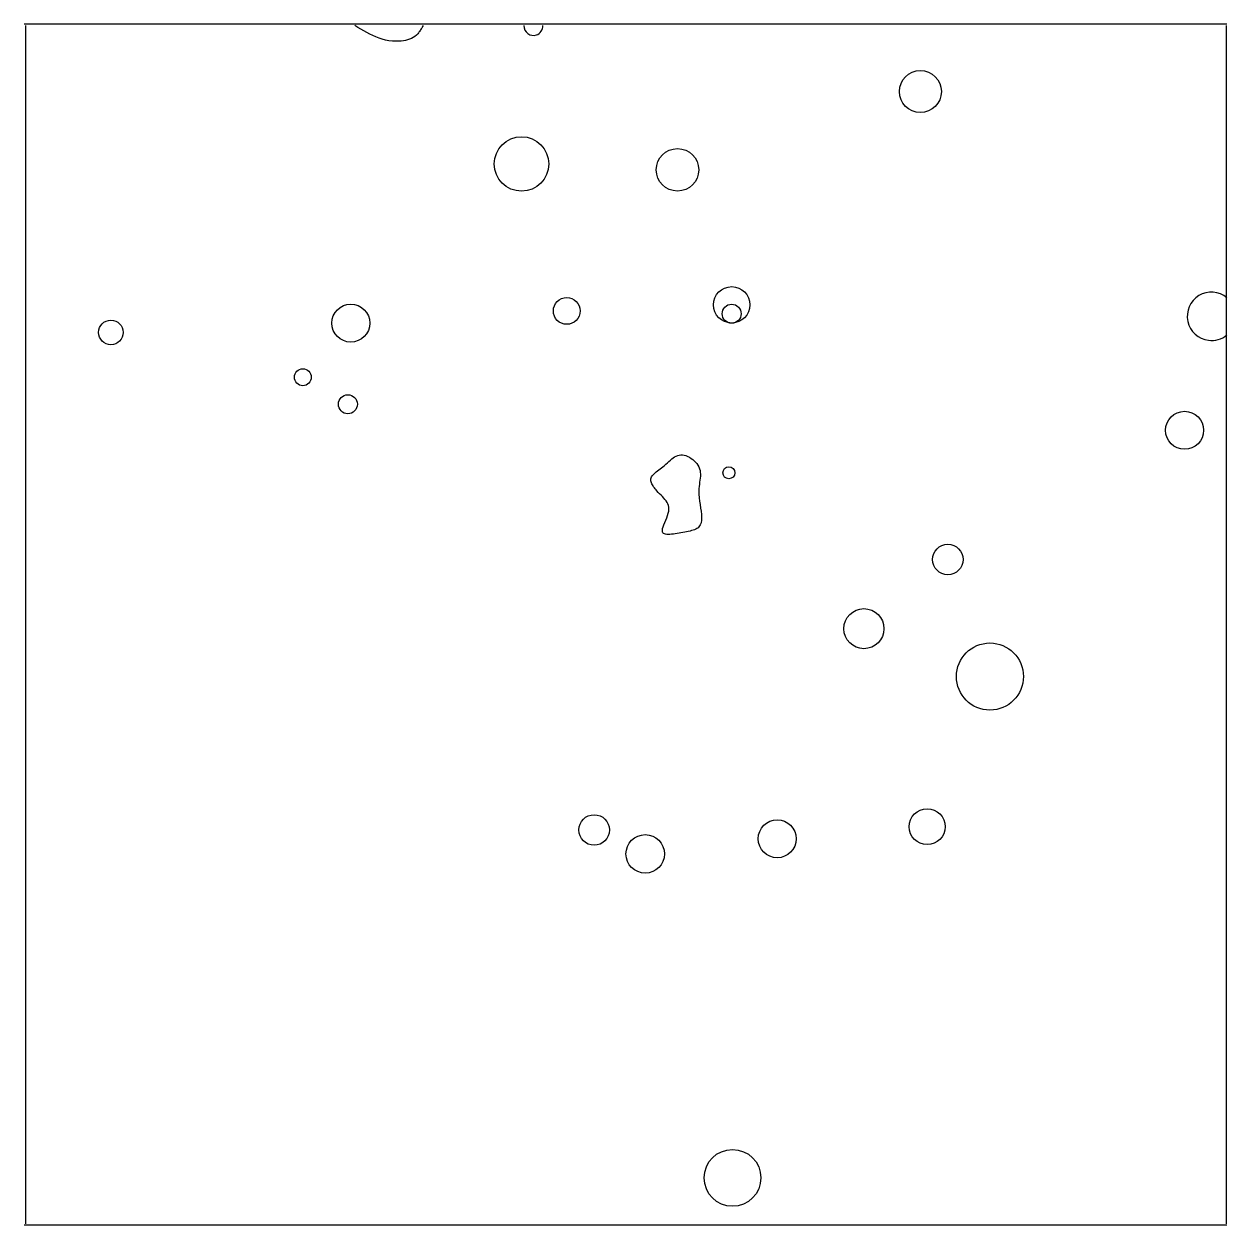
# Model space of a CAD drawing. Extents: x 11.02 to 12.05, y 0.54 to 1.57.
import ezdxf

# ---------------------------------------------------------------- set-up
doc = ezdxf.new("R2010")
doc.units = 0
doc.layers.add('LAYER1', color=7, linetype='CONTINUOUS')
doc.layers.add('LAYER12', color=5, linetype='CONTINUOUS')

msp = doc.modelspace()

# ---------------------------------------------------------------- linework, layer by layer
at = {"layer": 'LAYER1', "color": 7, "linetype": 'CONTINUOUS'}
for points in [[(11.3622, 1.5644), (11.3618, 1.5637), (11.3614, 1.5629), (11.361, 1.5622), (11.3605, 1.5615), (11.3601, 1.5608), (11.3596, 1.5601), (11.3592, 1.5594), (11.3587, 1.5587), (11.3582, 1.5581), (11.3577, 1.5575), (11.3571, 1.5569), (11.3565, 1.5563), (11.3552, 1.5552), (11.3538, 1.5543), (11.3523, 1.5534), (11.3506, 1.5528), (11.3489, 1.5522), (11.3472, 1.5517), (11.3454, 1.5514), (11.3435, 1.5512), (11.3417, 1.551), (11.3398, 1.551), (11.3379, 1.551), (11.3361, 1.5512), (11.3331, 1.5515), (11.3302, 1.5521), (11.3274, 1.5529), (11.3247, 1.5538), (11.322, 1.5548), (11.3193, 1.5559), (11.3167, 1.5572), (11.3142, 1.5585), (11.3116, 1.5599), (11.3091, 1.5614), (11.3066, 1.5629), (11.3041, 1.5644)], [(11.3041, 1.5644), (11.3041, 1.5644), (11.3041, 1.5644), (11.3041, 1.5644), (11.3041, 1.5644), (11.3041, 1.5644), (11.3041, 1.5644), (11.3041, 1.5644), (11.3041, 1.5644), (11.3041, 1.5644), (11.3041, 1.5644), (11.3041, 1.5644), (11.3041, 1.5644), (11.3041, 1.5644), (11.3041, 1.5644), (11.3041, 1.5644), (11.3041, 1.5644), (11.3041, 1.5644), (11.3041, 1.5644), (11.3041, 1.5644), (11.3041, 1.5644), (11.3041, 1.5644), (11.3041, 1.5644), (11.3041, 1.5644), (11.3041, 1.5644)], [(11.3041, 1.5644), (11.3041, 1.5644), (11.3041, 1.5644), (11.3041, 1.5644), (11.3041, 1.5644), (11.3041, 1.5644), (11.3041, 1.5644), (11.3041, 1.5644), (11.3041, 1.5644), (11.3041, 1.5644), (11.3041, 1.5644), (11.3041, 1.5644), (11.3041, 1.5644), (11.3041, 1.5644), (11.3041, 1.5644), (11.3041, 1.5644), (11.3041, 1.5644), (11.3041, 1.5644), (11.3041, 1.5644), (11.3041, 1.5644), (11.3041, 1.5644), (11.3041, 1.5644), (11.3041, 1.5644), (11.3041, 1.5644), (11.3041, 1.5644)], [(11.5563, 1.1782), (11.5565, 1.1791), (11.5569, 1.18), (11.5575, 1.1809), (11.5582, 1.1818), (11.559, 1.1826), (11.5599, 1.1834), (11.5609, 1.1843), (11.562, 1.1851), (11.5631, 1.1859), (11.5643, 1.1867), (11.5654, 1.1876), (11.5665, 1.1884), (11.5679, 1.1896), (11.5692, 1.1907), (11.5705, 1.1919), (11.5717, 1.193), (11.573, 1.1941), (11.5742, 1.1952), (11.5754, 1.1961), (11.5766, 1.1969), (11.5779, 1.1976), (11.5792, 1.1981), (11.5805, 1.1985), (11.5818, 1.1987), (11.5833, 1.1986), (11.5847, 1.1984), (11.5862, 1.198), (11.5877, 1.1974), (11.5892, 1.1966), (11.5906, 1.1957), (11.592, 1.1947), (11.5933, 1.1936), (11.5945, 1.1924), (11.5955, 1.1912), (11.5964, 1.1898), (11.5972, 1.1885), (11.5978, 1.1869), (11.5982, 1.1854), (11.5984, 1.1838), (11.5985, 1.1822), (11.5985, 1.1805), (11.5983, 1.1788), (11.5981, 1.1771), (11.5979, 1.1754), (11.5977, 1.1736), (11.5975, 1.1718), (11.5973, 1.1699), (11.5972, 1.168), (11.5973, 1.1651), (11.5975, 1.1622), (11.5979, 1.1592), (11.5983, 1.1563), (11.5987, 1.1534), (11.5991, 1.1506), (11.5994, 1.1479), (11.5996, 1.1453), (11.5995, 1.143), (11.5991, 1.1408), (11.5984, 1.139), (11.5972, 1.1374), (11.5965, 1.1366), (11.5956, 1.136), (11.5946, 1.1354), (11.5935, 1.1349), (11.5923, 1.1345), (11.591, 1.1341), (11.5897, 1.1337), (11.5882, 1.1334), (11.5867, 1.1331), (11.5852, 1.1328), (11.5836, 1.1325), (11.5819, 1.1322), (11.5803, 1.132), (11.5787, 1.1317), (11.5771, 1.1314), (11.5755, 1.1312), (11.574, 1.131), (11.5725, 1.1309), (11.5712, 1.1309), (11.5699, 1.1309), (11.5688, 1.1311), (11.5679, 1.1313), (11.5671, 1.1317), (11.5666, 1.1322), (11.5661, 1.1332), (11.5661, 1.1344), (11.5663, 1.1358), (11.5668, 1.1374), (11.5674, 1.1391), (11.5681, 1.141), (11.569, 1.1429), (11.5698, 1.1449), (11.5705, 1.1469), (11.5711, 1.1489), (11.5715, 1.1508), (11.5717, 1.1527), (11.5716, 1.1542), (11.5713, 1.1556), (11.5708, 1.1569), (11.5701, 1.1582), (11.5693, 1.1595), (11.5683, 1.1607), (11.5673, 1.1619), (11.5662, 1.1631), (11.565, 1.1643), (11.5638, 1.1655), (11.5626, 1.1667), (11.5614, 1.168), (11.5607, 1.1688), (11.56, 1.1697), (11.5594, 1.1705), (11.5587, 1.1714), (11.5582, 1.1722), (11.5577, 1.1731), (11.5572, 1.174), (11.5569, 1.1749), (11.5566, 1.1757), (11.5564, 1.1766), (11.5563, 1.1774), (11.5563, 1.1782)]]:
    msp.add_lwpolyline(points, dxfattribs=at)
for centre, radius in [((11.786, 1.5082), 0.0179), ((11.4461, 1.4465), 0.0232), ((11.579, 1.4415), 0.0181), ((11.6252, 1.3265), 0.0155), ((11.3006, 1.3109), 0.0162), ((11.4846, 1.3213), 0.0114), ((11.6252, 1.3189), 0.0081), ((11.0961, 1.303), 0.0105), ((11.2597, 1.2648), 0.0072), ((11.2981, 1.2418), 0.0081), ((12.0112, 1.2196), 0.0162), ((11.6228, 1.1834), 0.0051), ((11.8094, 1.1095), 0.013), ((11.7379, 1.0506), 0.0171), ((11.8453, 1.0098), 0.0286), ((11.508, 0.8791), 0.013), ((11.7918, 0.8819), 0.0153), ((11.664, 0.8716), 0.0162), ((11.5515, 0.8587), 0.0164), ((11.6259, 0.5827), 0.0242)]:
    msp.add_circle(centre, radius, dxfattribs=at)
for centre, radius, start, end in [((11.4562, 1.5641), 0.0081, 177.5493, -71.4814), ((11.4562, 1.5641), 0.0081, -71.4785, 2.449), ((12.0341, 1.3167), 0.0206, 50.4237, -97.0528), ((12.0341, 1.3167), 0.0206, -97.0528, -50.4239)]:
    msp.add_arc(centre, radius, start, end, dxfattribs=at)
at = {"layer": 'LAYER12', "color": 5, "linetype": 'CONTINUOUS'}
for points in [[(11.0248, 1.5657), (11.0221, 1.5657)], [(11.0235, 1.5645), (11.0235, 1.5644)], [(11.0235, 1.5644), (11.0235, 1.5645)], [(11.0235, 0.5439), (11.0235, 1.5644)], [(12.0473, 1.5657), (11.0248, 1.5657)], [(12.0465, 1.5644), (12.0465, 0.5435)], [(11.0235, 0.5435), (11.0235, 0.5439)], [(11.0221, 0.5426), (11.0248, 0.5426)], [(11.0248, 0.5426), (11.0284, 0.5426)], [(11.0284, 0.5426), (12.0473, 0.5426)]]:
    msp.add_lwpolyline(points, dxfattribs=at)

doc.saveas('drawing.dxf')
